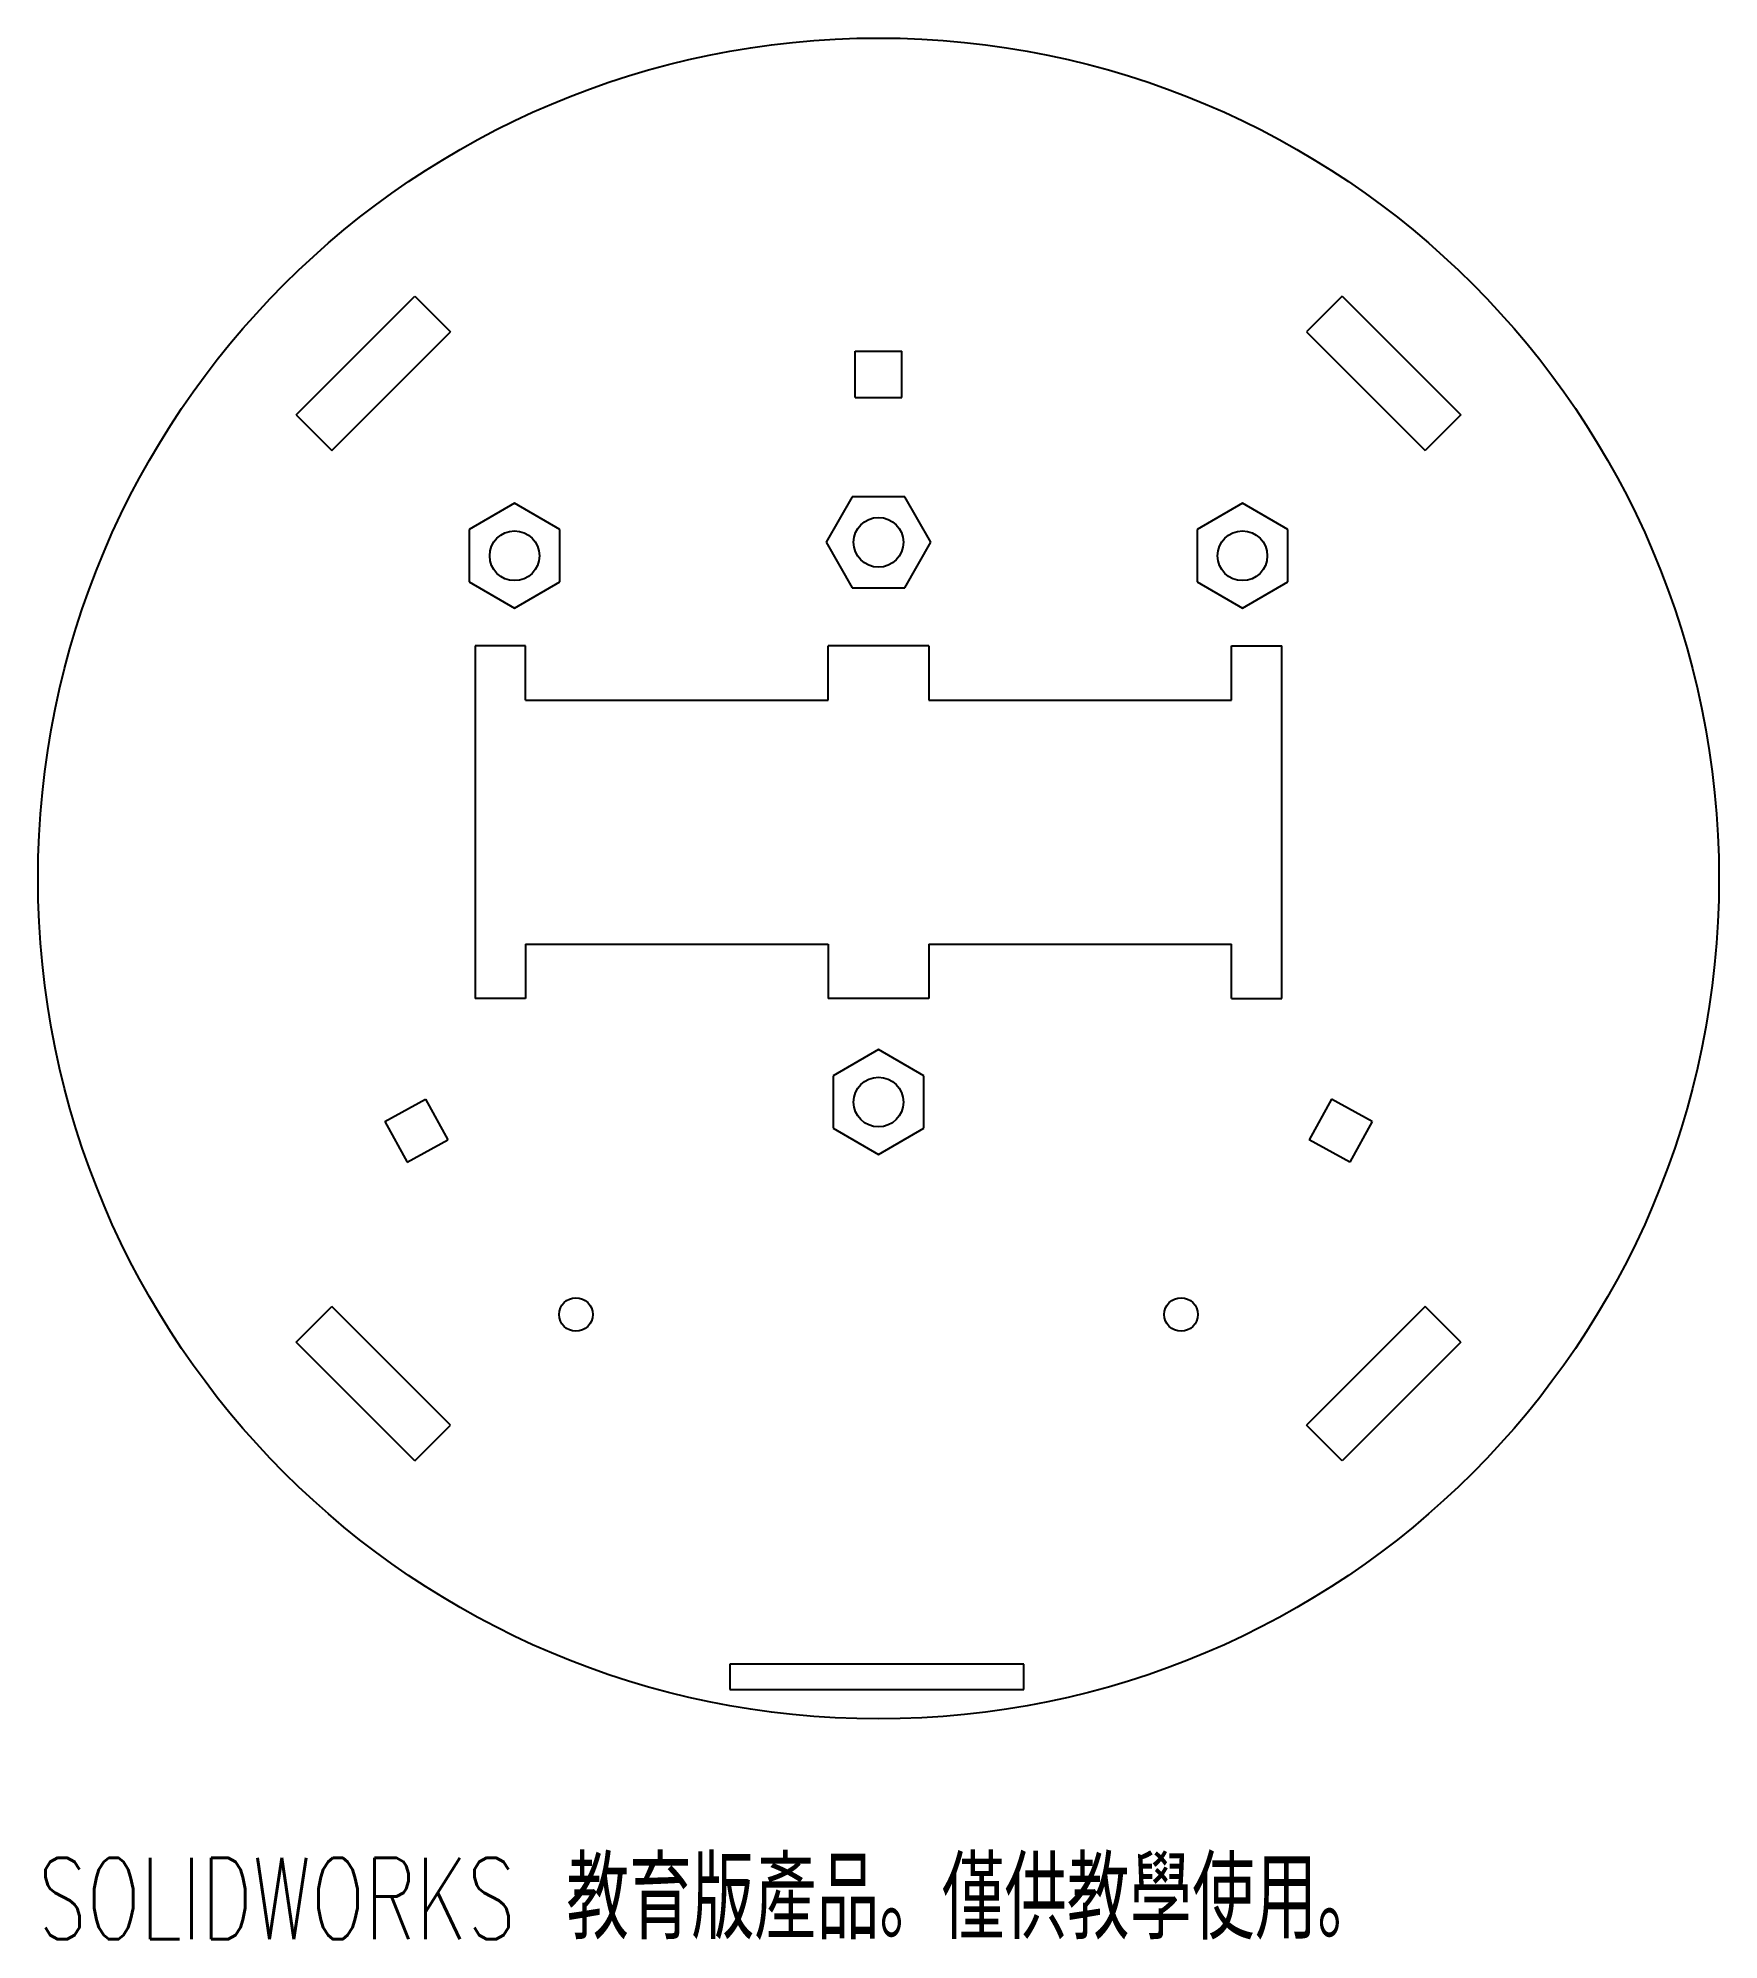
# Model space of a CAD drawing. Header units: millimetres. Extents: x -50 to 50, y -63 to 50.
import ezdxf

# ---------------------------------------------------------------- set-up
doc = ezdxf.new("R2010")
doc.units = ezdxf.units.MM
doc.styles.add('SLDTEXTSTYLE0', font='TXT', dxfattribs={"width": 0.7, "bigfont": 'bigfont'})

msp = doc.modelspace()

# ---------------------------------------------------------------- linework, layer by layer
at = {"color": 7, "linetype": 'Continuous', "lineweight": 25}
for p, q in [((-34.65, 27.58), (-27.58, 34.65)), ((-27.58, 34.65), (-25.46, 32.53)), ((27.58, 34.65), (25.46, 32.53)), ((27.58, 34.65), (34.65, 27.58)), ((-32.53, 25.46), (-25.46, 32.53)), ((25.46, 32.53), (32.53, 25.46)), ((-1.38, 31.38), (1.38, 31.38)), ((-1.38, 28.62), (-1.38, 31.38)), ((1.38, 28.62), (1.38, 31.38)), ((-1.38, 28.62), (1.38, 28.62)), ((-34.65, 27.58), (-32.53, 25.46)), ((34.65, 27.58), (32.53, 25.46)), ((-1.56, 22.7), (-3.12, 20)), ((1.56, 22.7), (-1.56, 22.7)), ((3.12, 20), (1.56, 22.7)), ((-21.65, 22.32), (-24.35, 20.76)), ((-18.95, 20.76), (-21.65, 22.32)), ((21.65, 22.32), (18.95, 20.76)), ((24.35, 20.76), (21.65, 22.32)), ((-24.35, 20.76), (-24.35, 17.64)), ((-18.95, 17.64), (-18.95, 20.76)), ((18.95, 20.76), (18.95, 17.64)), ((24.35, 17.64), (24.35, 20.76)), ((-3.12, 20), (-1.56, 17.3)), ((1.56, 17.3), (3.12, 20)), ((-24.35, 17.64), (-21.65, 16.08)), ((-21.65, 16.08), (-18.95, 17.64)), ((-1.56, 17.3), (1.56, 17.3)), ((18.95, 17.64), (21.65, 16.08)), ((21.65, 16.08), (24.35, 17.64)), ((-21, 13.85), (-24, 13.85)), ((-24, 13.85), (-24, -7.15)), ((-21, 10.6), (-21, 13.85)), ((-3, 10.6), (-3, 13.85)), ((3, 13.85), (-3, 13.85)), ((3, 13.85), (3, 10.6)), ((21, 13.85), (24, 13.85)), ((21, 10.6), (21, 13.85)), ((24, -7.15), (24, 13.85)), ((-21, 10.6), (-3, 10.6)), ((3, 10.6), (21, 10.6)), ((-21, -3.9), (-21, -7.15)), ((-21, -3.9), (-3, -3.9)), ((-3, -3.9), (-3, -7.15)), ((3, -3.9), (3, -7.15)), ((3, -3.9), (21, -3.9)), ((21, -7.15), (21, -3.9)), ((-21, -7.15), (-24, -7.15)), ((3, -7.15), (-3, -7.15)), ((21, -7.15), (24, -7.15)), ((0, -10.18), (-2.7, -11.74)), ((2.7, -11.74), (0, -10.18)), ((-2.7, -11.74), (-2.7, -14.86)), ((2.7, -14.86), (2.7, -11.74)), ((-29.37, -14.45), (-26.95, -13.13)), ((-26.95, -13.13), (-25.63, -15.55)), ((26.95, -13.13), (25.63, -15.55)), ((29.37, -14.45), (26.95, -13.13)), ((-29.37, -14.45), (-28.05, -16.87)), ((29.37, -14.45), (28.05, -16.87)), ((-28.05, -16.87), (-25.63, -15.55)), ((-2.7, -14.86), (0, -16.42)), ((0, -16.42), (2.7, -14.86)), ((28.05, -16.87), (25.63, -15.55)), ((-34.65, -27.58), (-32.53, -25.46)), ((-25.46, -32.53), (-32.53, -25.46)), ((32.53, -25.46), (25.46, -32.53)), ((34.65, -27.58), (32.53, -25.46)), ((-27.58, -34.65), (-34.65, -27.58)), ((34.65, -27.58), (27.58, -34.65)), ((-27.58, -34.65), (-25.46, -32.53)), ((27.58, -34.65), (25.46, -32.53)), ((-8.85, -46.75), (-8.85, -48.25)), ((8.65, -46.75), (-8.85, -46.75)), ((8.65, -48.25), (8.65, -46.75)), ((-8.85, -48.25), (8.65, -48.25))]:
    msp.add_line(p, q, dxfattribs=at)
for centre, radius in [((0, 0), 50), ((-21.65, 19.2), 1.48), ((0, 20), 1.48), ((21.65, 19.2), 1.48), ((0, -13.3), 1.48), ((-18, -25.94), 1), ((18, -25.94), 1)]:
    msp.add_circle(centre, radius, dxfattribs=at)

# ---------------------------------------------------------------- texts
at = {"color": 7, "linetype": 'Continuous', "insert": (-50, -58.27), "char_height": 4.83362, "attachment_point": 1, "style": 'SLDTEXTSTYLE0'}
msp.add_mtext('SOLIDWORKS \\M+18BB3\\M+188E7\\M+194C5產\\M+19569\\M+18142\\M+18BCD\\M+18B9F\\M+18BB3\\M+19B7B\\M+18E67\\M+19770\\M+18142', dxfattribs=at)

doc.saveas('drawing.dxf')
